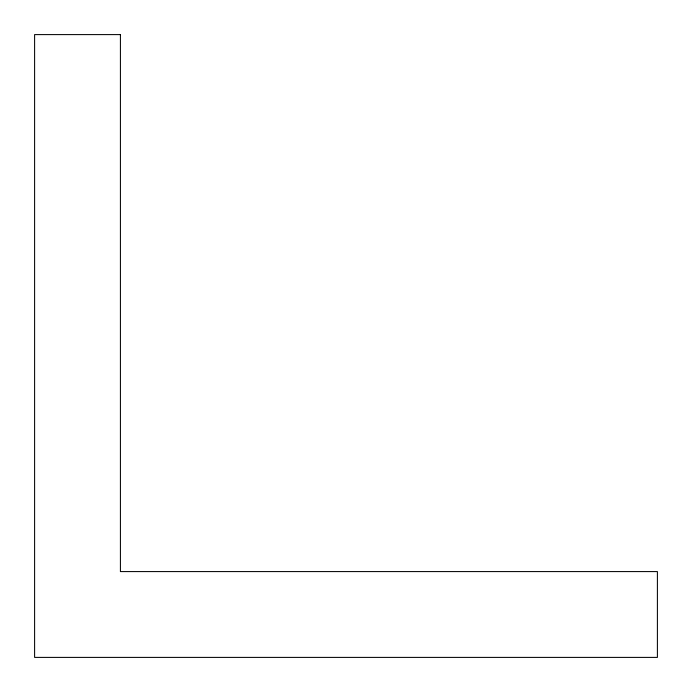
<?xml version="1.0" encoding="UTF-8"?>
<svg xmlns="http://www.w3.org/2000/svg" width="692" height="692" viewBox="0 0 692 692"><rect width="100%" height="100%" fill="white"/><g stroke="black" fill="none" stroke-linecap="round" stroke-linejoin="round"><path stroke-width="1.04" d="M120.417 34.6L34.6 34.6L34.6 657.4L657.4 657.4L657.4 571.583L120.417 571.583L120.417 34.6"/></g></svg>
